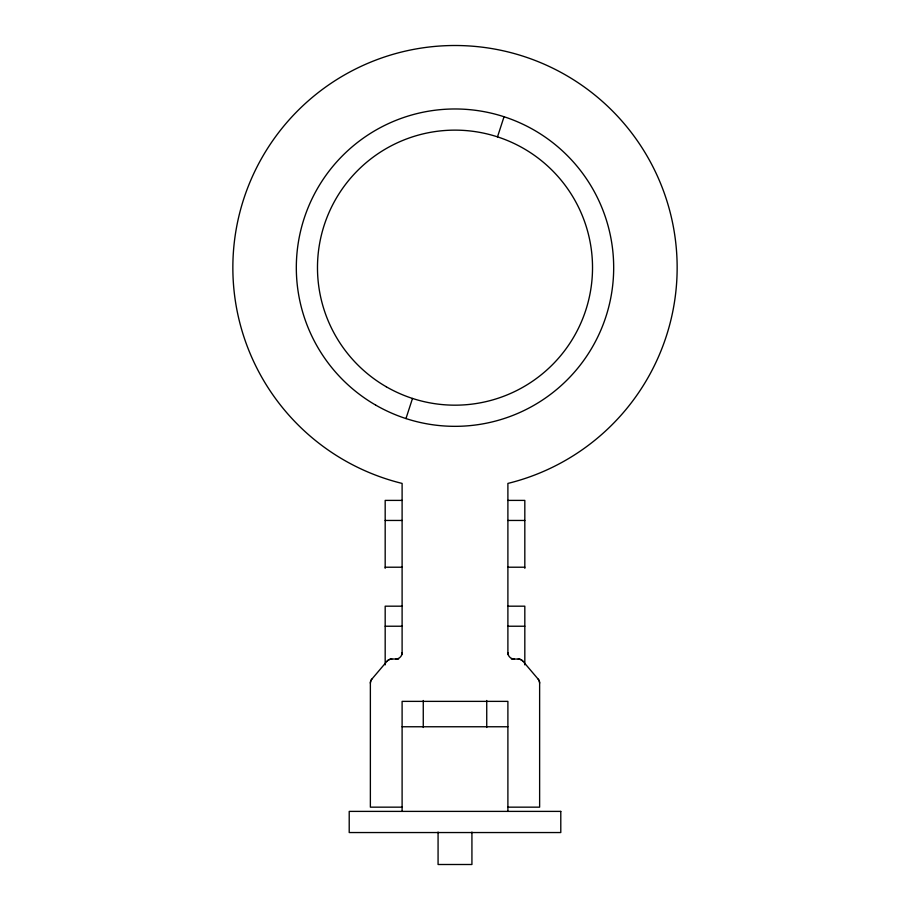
<?xml version="1.0" encoding="UTF-8"?>
<svg xmlns="http://www.w3.org/2000/svg" width="910" height="910" viewBox="0 0 910 910"><rect width="100%" height="100%" fill="white"/><g stroke="black" fill="none" stroke-linecap="round" stroke-linejoin="round"><path stroke-width="1.36" d="M405.962 418.566L412.503 398.443M497.497 136.864L504.038 116.742M402.106 807.159L370.37 807.159L370.37 683.194A6.347 6.347 0 0 1 371.883 679.087L386.977 661.297A6.086 5.21 0 0 1 391.812 658.999L398.58 659.056M402.106 500.398L385.18 500.398L385.18 568.295M507.894 500.398L524.82 500.398L524.82 568.295M385.18 520.452L402.106 520.452M507.894 520.452L524.82 520.452M385.18 567.214L402.106 567.214M507.894 567.214L524.82 567.214M402.106 606.185L385.18 606.185L385.18 664.869M507.894 606.185L524.82 606.185L524.82 664.869M385.18 626.228L402.106 626.228M507.894 626.228L524.82 626.228M511.42 659.056L518.188 659.056A6.347 6.347 0 0 1 523.023 661.297L538.117 679.087A6.347 6.347 0 0 1 539.63 683.194L539.63 807.159L507.894 807.159M402.106 726.76L507.894 726.76M507.894 654.574L507.894 483.415A222.154 222.154 0 0 0 637.876 141.528A222.154 222.154 0 0 0 272.124 141.528A222.154 222.154 0 0 0 402.106 483.415L402.106 654.574M507.894 811.39L507.894 701.371L402.106 701.371L402.106 811.39M486.736 700.495L486.736 727.477M471.926 832.058L471.926 864.5L438.074 864.5L438.074 832.058M423.264 700.495L423.264 727.477M538.14 679.087A8.144 6.984 0 0 1 539.607 683.194M370.393 683.194A8.144 6.984 0 0 1 371.86 679.087M514.241 659.056A6.347 6.347 0 0 1 507.894 652.709M518.188 658.999A6.086 5.21 0 0 1 522.977 661.331M402.106 652.709A6.347 6.347 0 0 1 395.759 659.056M386.977 661.297A6.347 6.347 0 0 1 391.812 659.056M560.788 811.39L349.212 811.39L349.212 832.548L560.788 832.548L560.788 811.39M386.238 386.75A137.524 137.524 0 0 0 592.524 267.654A137.524 137.524 0 0 0 386.238 148.557A137.524 137.524 0 0 0 386.238 386.75M375.659 405.075A158.681 158.681 0 0 0 613.681 267.654A158.681 158.681 0 0 0 375.659 130.232A158.681 158.681 0 0 0 375.659 405.075"/></g></svg>
